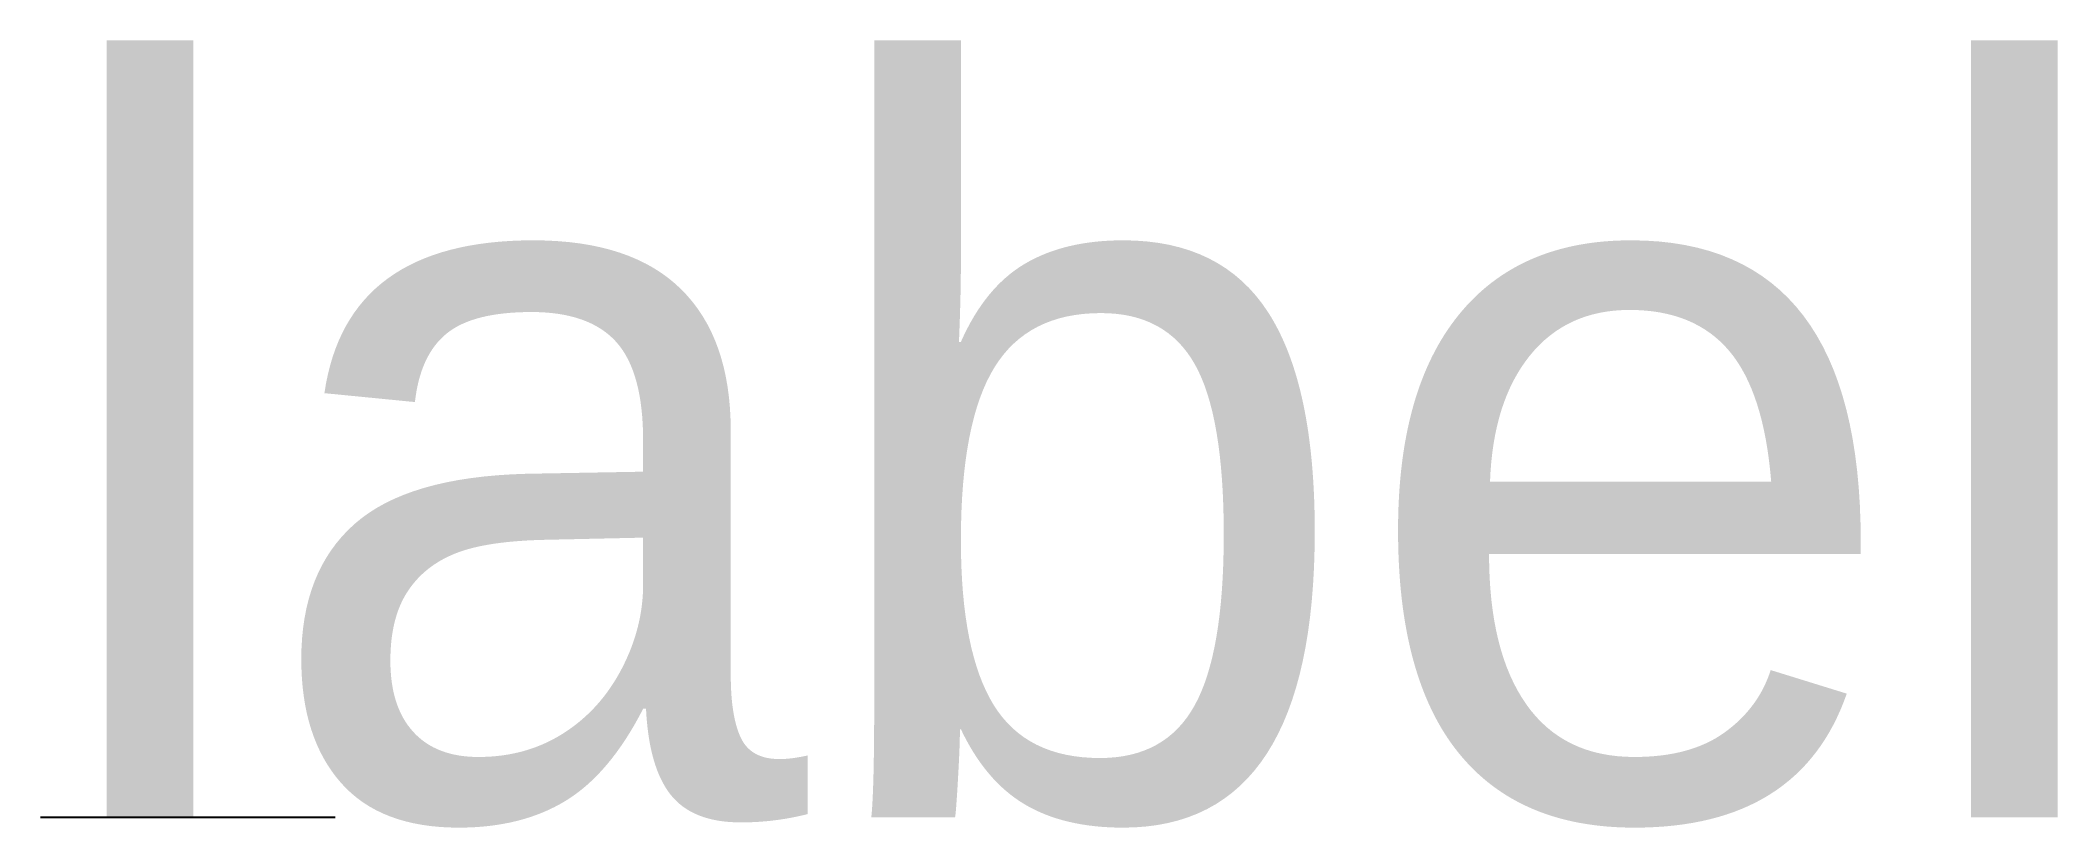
# Model space of a CAD drawing. Header units: millimetres. Extents: x 0 to 6.84, y -0.04 to 2.63.
import ezdxf

# ---------------------------------------------------------------- set-up
doc = ezdxf.new("R2010")
doc.units = ezdxf.units.MM

# ---------------------------------------------------------------- blocks, each defined once
blk = doc.blocks.new('_HIDDEN')
blk.add_line((0, 0), (1, 0))
blk = doc.blocks.new('AME_SOL')
blk.add_line((0, 0), (1, 0))
blk = doc.blocks.new('PLAIN')
blk.add_line((0, 0), (1, 0))
blk = doc.blocks.new('EMPTY')
blk.add_text('label', height=2.5).set_placement((0, 0))

msp = doc.modelspace()

# ---------------------------------------------------------------- linework, layer by layer
msp.add_line((0, 0), (1, 0))

# ---------------------------------------------------------------- block references
for name in ['EMPTY', '_HIDDEN', 'AME_SOL']:
    msp.add_blockref(name, (0, 0))
at = {"layer": 'AME_FRZ'}
msp.add_blockref('PLAIN', (0, 0), dxfattribs=at)
at = {"layer": 'ASHADE'}
msp.add_blockref('PLAIN', (0, 0), dxfattribs=at)
at = {"layer": 'HATCH'}
msp.add_blockref('PLAIN', (0, 0), dxfattribs=at)

doc.saveas('drawing.dxf')
